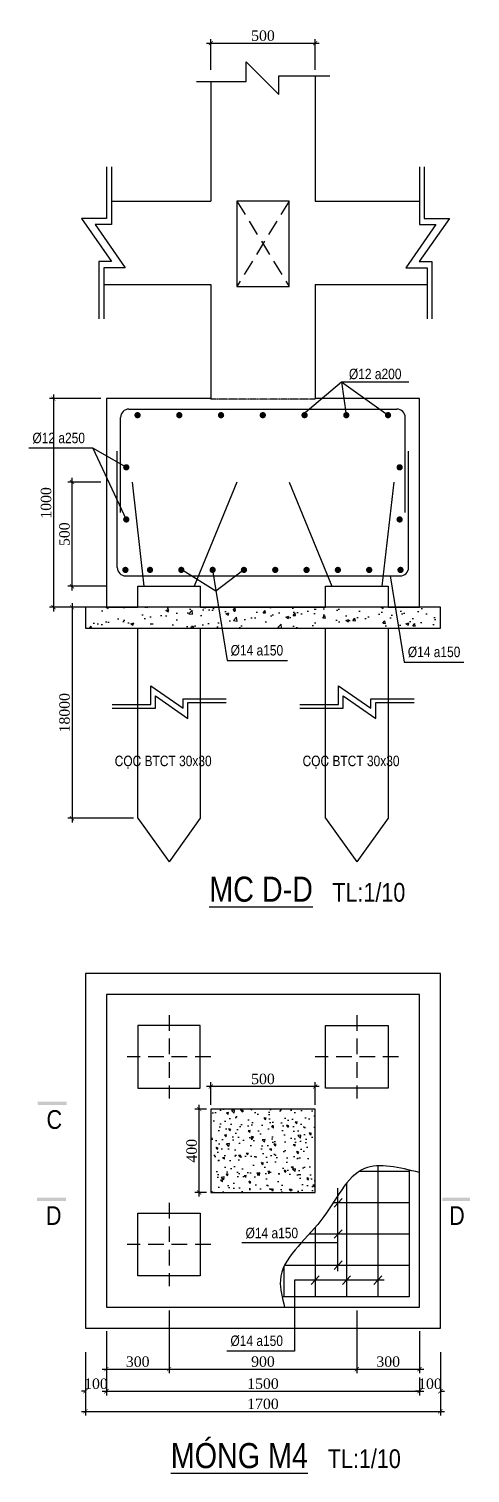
# Model space of a CAD drawing. Extents: x -28764 to 452005, y -12382 to 263221.
# Drawn here: x 152493 to 173627, y 191960 to 261215 of the extents above; entities that cross this region are included whole.
import ezdxf

# ---------------------------------------------------------------- set-up
doc = ezdxf.new("R2010")
doc.units = 0
doc.header["$MEASUREMENT"] = 0
doc.linetypes.add('CENTER2', pattern=[1.125, 0.75, -0.125, 0.125, -0.125])
doc.linetypes.add('HIDDEN', pattern=[0.375, 0.25, -0.125])
doc.layers.get('0').update_dxf_attribs({"linetype": 'CONTINUOUS'})
doc.layers.get('DEFPOINTS').update_dxf_attribs({"linetype": 'CONTINUOUS'})
for name, color, linetype in [('cot', 8, 'CONTINUOUS'), ('DUT', 7, 'CENTER2'), ('TEXT', 7, 'CONTINUOUS'), ('THEP', 6, 'CONTINUOUS'), ('TUONG', 7, 'CONTINUOUS')]:
    doc.layers.add(name, color=color, linetype=linetype)
doc.styles.add('DIM-NEW', font='')
doc.styles.add('T2', font='')
doc.styles.get('DIM-NEW').set_extended_font_data('VNI-Helve-Condense')
doc.styles.get('T2').set_extended_font_data('VNI-Times')
doc.dimstyles.new('TL10', dxfattribs={"dimtxt": 500, "dimasz": 200, "dimexe": 200, "dimexo": 200, "dimgap": 100, "dimtad": 1, "dimdec": 0, "dimlfac": 0.1, "dimzin": 0, "dimdsep": 46, "dimtxsty": 'T2', "dimblk": 'ARCHTICK', "dimcen": 250, "dimdle": 200, "dimclrd": 1, "dimclre": 1, "dimclrt": 2, "dimadec": 0, "dimazin": 0, "dimtfac": 1, "dimtdec": 0, "dimtix": 1, "dimtofl": 0, "dimtmove": 0, "dimatfit": 0, "dimldrblk": 'ARCHTICK', "dimfxl": 1, "dimtolj": 1, "dimtzin": 0, "dimlwd": -1, "dimlwe": -1, "dimarcsym": 0})

# ---------------------------------------------------------------- blocks, each defined once
blk = doc.blocks.new('_ARCHTICK')
at = {"color": 0, "linetype": 'ByBlock', "const_width": 0.15}
blk.add_lwpolyline([(-0.5, -0.5), (0.5, 0.5)], dxfattribs=at)
blk = doc.blocks.new('*D190')
at = {"layer": 'DEFPOINTS', "color": 0, "transparency": 16777216}
for p in [(156135, 243484), (153672, 233484), (156135, 233484)]:
    blk.add_point(p, dxfattribs=at)
at = {"layer": 'TUONG', "color": 1, "transparency": 16777216}
for p, q in [((155935, 243484), (153472, 243484)), ((153672, 243684), (153672, 233284)), ((155935, 233484), (153472, 233484))]:
    blk.add_line(p, q, dxfattribs=at)
at = {"layer": 'TUONG', "color": 1, "transparency": 16777216, "xscale": 200, "yscale": 200, "zscale": 200}
for p, rotation in [((153672, 243484), 90), ((153672, 233484), 270)]:
    blk.add_blockref('_ARCHTICK', p, dxfattribs=dict(at, rotation=rotation))
at = {"layer": 'TUONG', "color": 2, "transparency": 16777216, "insert": (153316, 238484), "char_height": 500, "attachment_point": 5, "rotation": 90, "style": 'T2'}
blk.add_mtext('\\A1;1000', dxfattribs=at)
blk = doc.blocks.new('*D189')
at = {"layer": 'DEFPOINTS', "color": 0, "transparency": 16777216}
for p in [(156137, 233484), (154558, 223359), (157705, 223359)]:
    blk.add_point(p, dxfattribs=at)
at = {"layer": 'TUONG', "color": 1, "transparency": 16777216}
for p, q in [((155937, 233484), (154358, 233484)), ((154558, 233684), (154558, 223159)), ((157505, 223359), (154358, 223359))]:
    blk.add_line(p, q, dxfattribs=at)
at = {"layer": 'TUONG', "color": 1, "transparency": 16777216, "xscale": 200, "yscale": 200, "zscale": 200}
for p, rotation in [((154558, 233484), 90), ((154558, 223359), 270)]:
    blk.add_blockref('_ARCHTICK', p, dxfattribs=dict(at, rotation=rotation))
at = {"layer": 'TUONG', "color": 2, "transparency": 16777216, "insert": (154202, 228422), "char_height": 500, "attachment_point": 5, "rotation": 90, "style": 'T2'}
blk.add_mtext('\\A1;18000', dxfattribs=at)
blk = doc.blocks.new('*D188')
at = {"layer": 'DEFPOINTS', "color": 0, "transparency": 16777216}
for p in [(154558, 239484), (156142, 239484), (156405, 234484)]:
    blk.add_point(p, dxfattribs=at)
at = {"layer": 'TUONG', "color": 1, "transparency": 16777216}
for p, q in [((154558, 234284), (154558, 239684)), ((155942, 239484), (154358, 239484)), ((156205, 234484), (154358, 234484))]:
    blk.add_line(p, q, dxfattribs=at)
at = {"layer": 'TUONG', "color": 1, "transparency": 16777216, "xscale": 200, "yscale": 200, "zscale": 200}
for p, rotation in [((154558, 239484), 90), ((154558, 234484), 270)]:
    blk.add_blockref('_ARCHTICK', p, dxfattribs=dict(at, rotation=rotation))
at = {"layer": 'TUONG', "color": 2, "transparency": 16777216, "insert": (154198, 236984), "char_height": 500, "attachment_point": 5, "rotation": 90, "style": 'T2'}
blk.add_mtext('\\A1;500', dxfattribs=at)
blk = doc.blocks.new('*D187')
at = {"layer": 'DEFPOINTS', "color": 0, "transparency": 16777216}
for p in [(166205, 260526), (161205, 259048), (166205, 259048)]:
    blk.add_point(p, dxfattribs=at)
at = {"layer": 'TUONG', "color": 1, "transparency": 16777216}
for p, q in [((161005, 260526), (166405, 260526)), ((161205, 259248), (161205, 260726)), ((166205, 259248), (166205, 260726))]:
    blk.add_line(p, q, dxfattribs=at)
at = {"layer": 'TUONG', "color": 1, "transparency": 16777216, "xscale": 200, "yscale": 200, "zscale": 200, "rotation": 180}
blk.add_blockref('_ARCHTICK', (161205, 260526), dxfattribs=at)
at = {"layer": 'TUONG', "color": 1, "transparency": 16777216, "xscale": 200, "yscale": 200, "zscale": 200}
blk.add_blockref('_ARCHTICK', (166205, 260526), dxfattribs=at)
at = {"layer": 'TUONG', "color": 2, "transparency": 16777216, "insert": (163705, 260886), "char_height": 500, "attachment_point": 5, "style": 'T2'}
blk.add_mtext('\\A1;500', dxfattribs=at)
blk = doc.blocks.new('*D186')
at = {"layer": 'DEFPOINTS', "color": 0, "transparency": 16777216}
for p in [(161205, 210501), (161205, 209418), (166205, 209418)]:
    blk.add_point(p, dxfattribs=at)
at = {"layer": 'TUONG', "color": 1, "transparency": 16777216}
for p, q in [((161205, 209618), (161205, 210701)), ((166205, 209618), (166205, 210701)), ((166405, 210501), (161005, 210501))]:
    blk.add_line(p, q, dxfattribs=at)
at = {"layer": 'TUONG', "color": 1, "transparency": 16777216, "xscale": 200, "yscale": 200, "zscale": 200, "rotation": 180}
blk.add_blockref('_ARCHTICK', (161205, 210501), dxfattribs=at)
at = {"layer": 'TUONG', "color": 1, "transparency": 16777216, "xscale": 200, "yscale": 200, "zscale": 200}
blk.add_blockref('_ARCHTICK', (166205, 210501), dxfattribs=at)
at = {"layer": 'TUONG', "color": 2, "transparency": 16777216, "insert": (163705, 210861), "char_height": 500, "attachment_point": 5, "style": 'T2'}
blk.add_mtext('\\A1;500', dxfattribs=at)
blk = doc.blocks.new('*D185')
at = {"layer": 'DEFPOINTS', "color": 0, "transparency": 16777216}
for p in [(160649, 209418), (161205, 209418), (161205, 205418)]:
    blk.add_point(p, dxfattribs=at)
at = {"layer": 'TUONG', "color": 1, "transparency": 16777216}
for p, q in [((161005, 209418), (160449, 209418)), ((160649, 205218), (160649, 209618)), ((161005, 205418), (160449, 205418))]:
    blk.add_line(p, q, dxfattribs=at)
at = {"layer": 'TUONG', "color": 1, "transparency": 16777216, "xscale": 200, "yscale": 200, "zscale": 200}
for p, rotation in [((160649, 209418), 90), ((160649, 205418), 270)]:
    blk.add_blockref('_ARCHTICK', p, dxfattribs=dict(at, rotation=rotation))
at = {"layer": 'TUONG', "color": 2, "transparency": 16777216, "insert": (160293, 207418), "char_height": 500, "attachment_point": 5, "rotation": 90, "style": 'T2'}
blk.add_mtext('\\A1;400', dxfattribs=at)
blk = doc.blocks.new('*D184')
at = {"layer": 'DEFPOINTS', "color": 0, "transparency": 16777216}
for p in [(155205, 195887), (172205, 195887), (172205, 194922)]:
    blk.add_point(p, dxfattribs=at)
at = {"layer": 'TUONG', "color": 1, "transparency": 16777216}
for p, q in [((155205, 195687), (155205, 194722)), ((172205, 195687), (172205, 194722)), ((155005, 194922), (172405, 194922))]:
    blk.add_line(p, q, dxfattribs=at)
at = {"layer": 'TUONG', "color": 1, "transparency": 16777216, "xscale": 200, "yscale": 200, "zscale": 200, "rotation": 180}
blk.add_blockref('_ARCHTICK', (155205, 194922), dxfattribs=at)
at = {"layer": 'TUONG', "color": 1, "transparency": 16777216, "xscale": 200, "yscale": 200, "zscale": 200}
blk.add_blockref('_ARCHTICK', (172205, 194922), dxfattribs=at)
at = {"layer": 'TUONG', "color": 2, "transparency": 16777216, "insert": (163705, 195278), "char_height": 500, "attachment_point": 5, "style": 'T2'}
blk.add_mtext('\\A1;1700', dxfattribs=at)
blk = doc.blocks.new('*D183')
at = {"layer": 'DEFPOINTS', "color": 0, "transparency": 16777216}
for p in [(172205, 197962), (171205, 196747), (172205, 195887)]:
    blk.add_point(p, dxfattribs=at)
at = {"layer": 'TUONG', "color": 1, "transparency": 16777216}
for p, q in [((172205, 197762), (172205, 195687)), ((171205, 196547), (171205, 195687)), ((171205, 195887), (171005, 195887)), ((172205, 195887), (172405, 195887))]:
    blk.add_line(p, q, dxfattribs=at)
at = {"layer": 'TUONG', "color": 1, "transparency": 16777216, "xscale": 200, "yscale": 200, "zscale": 200}
blk.add_blockref('_ARCHTICK', (171205, 195887), dxfattribs=at)
at = {"layer": 'TUONG', "color": 1, "transparency": 16777216, "xscale": 200, "yscale": 200, "zscale": 200, "rotation": 180}
blk.add_blockref('_ARCHTICK', (172205, 195887), dxfattribs=at)
at = {"layer": 'TUONG', "color": 2, "transparency": 16777216, "insert": (171705, 196243), "char_height": 500, "attachment_point": 5, "style": 'T2'}
blk.add_mtext('\\A1;100', dxfattribs=at)
blk = doc.blocks.new('*D182')
at = {"layer": 'DEFPOINTS', "color": 0, "transparency": 16777216}
for p in [(156205, 198762), (171205, 196747), (171205, 195887)]:
    blk.add_point(p, dxfattribs=at)
at = {"layer": 'TUONG', "color": 1, "transparency": 16777216}
for p, q in [((156205, 198562), (156205, 195687)), ((171205, 196547), (171205, 195687)), ((156005, 195887), (171405, 195887))]:
    blk.add_line(p, q, dxfattribs=at)
at = {"layer": 'TUONG', "color": 1, "transparency": 16777216, "xscale": 200, "yscale": 200, "zscale": 200, "rotation": 180}
blk.add_blockref('_ARCHTICK', (156205, 195887), dxfattribs=at)
at = {"layer": 'TUONG', "color": 1, "transparency": 16777216, "xscale": 200, "yscale": 200, "zscale": 200}
blk.add_blockref('_ARCHTICK', (171205, 195887), dxfattribs=at)
at = {"layer": 'TUONG', "color": 2, "transparency": 16777216, "insert": (163705, 196247), "char_height": 500, "attachment_point": 5, "style": 'T2'}
blk.add_mtext('\\A1;1500', dxfattribs=at)
blk = doc.blocks.new('*D181')
at = {"layer": 'DEFPOINTS', "color": 0, "transparency": 16777216}
for p in [(156205, 198762), (155205, 197962), (156205, 195887)]:
    blk.add_point(p, dxfattribs=at)
at = {"layer": 'TUONG', "color": 1, "transparency": 16777216}
for p, q in [((156205, 198562), (156205, 195687)), ((155205, 197762), (155205, 195687)), ((155205, 195887), (155005, 195887)), ((156205, 195887), (156405, 195887))]:
    blk.add_line(p, q, dxfattribs=at)
at = {"layer": 'TUONG', "color": 1, "transparency": 16777216, "xscale": 200, "yscale": 200, "zscale": 200}
blk.add_blockref('_ARCHTICK', (155205, 195887), dxfattribs=at)
at = {"layer": 'TUONG', "color": 1, "transparency": 16777216, "xscale": 200, "yscale": 200, "zscale": 200, "rotation": 180}
blk.add_blockref('_ARCHTICK', (156205, 195887), dxfattribs=at)
at = {"layer": 'TUONG', "color": 2, "transparency": 16777216, "insert": (155705, 196243), "char_height": 500, "attachment_point": 5, "style": 'T2'}
blk.add_mtext('\\A1;100', dxfattribs=at)
blk = doc.blocks.new('*D180')
at = {"layer": 'DEFPOINTS', "color": 0, "transparency": 16777216}
for p in [(168205, 199962), (171205, 198962), (171205, 196947)]:
    blk.add_point(p, dxfattribs=at)
at = {"layer": 'TUONG', "color": 1, "transparency": 16777216}
for p, q in [((168205, 199762), (168205, 196747)), ((171205, 198762), (171205, 196747)), ((168005, 196947), (171405, 196947))]:
    blk.add_line(p, q, dxfattribs=at)
at = {"layer": 'TUONG', "color": 1, "transparency": 16777216, "xscale": 200, "yscale": 200, "zscale": 200, "rotation": 180}
blk.add_blockref('_ARCHTICK', (168205, 196947), dxfattribs=at)
at = {"layer": 'TUONG', "color": 1, "transparency": 16777216, "xscale": 200, "yscale": 200, "zscale": 200}
blk.add_blockref('_ARCHTICK', (171205, 196947), dxfattribs=at)
at = {"layer": 'TUONG', "color": 2, "transparency": 16777216, "insert": (169705, 197303), "char_height": 500, "attachment_point": 5, "style": 'T2'}
blk.add_mtext('\\A1;300', dxfattribs=at)
blk = doc.blocks.new('*D179')
at = {"layer": 'DEFPOINTS', "color": 0, "transparency": 16777216}
for p in [(159205, 199962), (168205, 199962), (168205, 196947)]:
    blk.add_point(p, dxfattribs=at)
at = {"layer": 'TUONG', "color": 1, "transparency": 16777216}
for p, q in [((159205, 199762), (159205, 196747)), ((168205, 199762), (168205, 196747)), ((159005, 196947), (168405, 196947))]:
    blk.add_line(p, q, dxfattribs=at)
at = {"layer": 'TUONG', "color": 1, "transparency": 16777216, "xscale": 200, "yscale": 200, "zscale": 200, "rotation": 180}
blk.add_blockref('_ARCHTICK', (159205, 196947), dxfattribs=at)
at = {"layer": 'TUONG', "color": 1, "transparency": 16777216, "xscale": 200, "yscale": 200, "zscale": 200}
blk.add_blockref('_ARCHTICK', (168205, 196947), dxfattribs=at)
at = {"layer": 'TUONG', "color": 2, "transparency": 16777216, "insert": (163705, 197306), "char_height": 500, "attachment_point": 5, "style": 'T2'}
blk.add_mtext('\\A1;900', dxfattribs=at)
blk = doc.blocks.new('*D178')
at = {"layer": 'DEFPOINTS', "color": 0, "transparency": 16777216}
for p in [(159205, 199962), (156205, 198962), (159205, 196947)]:
    blk.add_point(p, dxfattribs=at)
at = {"layer": 'TUONG', "color": 1, "transparency": 16777216}
for p, q in [((159205, 199762), (159205, 196747)), ((156205, 198762), (156205, 196747)), ((156005, 196947), (159405, 196947))]:
    blk.add_line(p, q, dxfattribs=at)
at = {"layer": 'TUONG', "color": 1, "transparency": 16777216, "xscale": 200, "yscale": 200, "zscale": 200, "rotation": 180}
blk.add_blockref('_ARCHTICK', (156205, 196947), dxfattribs=at)
at = {"layer": 'TUONG', "color": 1, "transparency": 16777216, "xscale": 200, "yscale": 200, "zscale": 200}
blk.add_blockref('_ARCHTICK', (159205, 196947), dxfattribs=at)
at = {"layer": 'TUONG', "color": 2, "transparency": 16777216, "insert": (157705, 197303), "char_height": 500, "attachment_point": 5, "style": 'T2'}
blk.add_mtext('\\A1;300', dxfattribs=at)

msp = doc.modelspace()

# ---------------------------------------------------------------- hatches: boundary and pattern name
at = {"layer": 'TUONG'}
h = msp.add_hatch(dxfattribs=at)
h.set_pattern_fill('AR-CONC', color=9, scale=200, style=0)
h.set_pattern_definition([(50, (-908931, 432147.4), (1434.5204, -125.5043), [150, -1650]), (355, (-908931, 432147.4), (-277.5027, 1504.3843), [120, -1320]), (100.4514, (-908811.4, 432137), (1157.0188, 1378.879), [127.4804, -1402.2842]), (46.1842, (-908931, 432547.4), (2134.482, -331.038), [225, -2475]), (96.6356, (-908753, 432519.8), (1869.3254, 1948.2357), [191.2206, -2103.426]), (351.1842, (-908931, 432547.4), (1869.324, 1948.237), [180, -1980]), (21, (-908731, 432447.4), (1193.8141, -805.2378), [150, -1650]), (326, (-908731, 432447.4), (486.6307, 1450.3), [120, -1320]), (71.4514, (-908631.5, 432380.3), (1680.4453, 645.061), [127.4804, -1402.2842]), (37.5, (-908930.95, 432147.4), (24.3197, 665.7877), [0, -1304, 0, -1340, 0, -1325]), (7.5, (-908930.95, 432147.4), (526.13907, 788.82342), [0, -764, 0, -1274, 0, -505]), (327.5, (-909376.95, 432147.4), (1067.64487, -45.10974), [0, -500, 0, -1560, 0, -2070]), (317.5, (-909577, 432147.4), (1166.3723, 200.21), [0, -650, 0, -1036, 0, -1470])])
h.paths.add_polyline_path([(155204.7, 233484.5), (155204.7, 232484.5), (172204.7, 232484.5), (172204.7, 233484.5)])
h = msp.add_hatch(dxfattribs=at)
h.set_pattern_fill('AR-CONC', color=9, scale=150, angle=90, style=0)
h.set_pattern_definition([(140, (-1833.9, -699644), (94.1282, 1075.8903), [112.5, -1237.5]), (85, (-1833.9, -699644), (-1128.2882, -208.127), [90, -990]), (190.4514, (-1826, -699554.3), (-1034.1593, 867.7641), [95.6103, -1051.7132]), (136.1842, (-2133.9, -699644), (248.2785, 1600.8616), [168.75, -1856.25]), (186.6356, (-2113.2, -699510.6), (-1461.1768, 1401.994), [143.4154, -1577.5695]), (81.1842, (-2133.9, -699644), (-1461.178, 1401.993), [135, -1485]), (111, (-2058.9, -699494), (603.9283, 895.3606), [112.5, -1237.5]), (56, (-2058.9, -699494), (-1087.7251, 364.973), [90, -990]), (161.4514, (-2008.6, -699419.4), (-483.7957, 1260.334), [95.6103, -1051.7132]), (127.5, (-1833.9, -699643.98), (-499.34078, 18.23978), [0, -978, 0, -1005, 0, -993.75]), (97.5, (-1833.9, -699644), (-591.61757, 394.6043), [0, -573, 0, -955.5, 0, -378.75]), (57.5, (-1833.9, -699978.48), (33.8323, 800.73365), [0, -375, 0, -1170, 0, -1552.5]), (47.5, (-1833.9, -700128.5), (-150.1575, 874.77925), [0, -487.5, 0, -777, 0, -1102.5])])
h.paths.add_polyline_path([(161204.7, 209418.5), (161204.7, 205418.5), (166204.7, 205418.5), (166204.7, 209418.5)])

# ---------------------------------------------------------------- linework, layer by layer
at = {"layer": 'cot', "lineweight": -2, "ltscale": 10}
for p, q in [((165637, 242735.1), (167467.9, 244286.5)), ((167467.9, 244286.5), (170698.2, 244286.5)), ((167467.9, 244286.5), (169697.3, 242690.5)), ((167467.9, 244286.5), (167697.3, 242690.5)), ((155557, 241102), (152493.2, 241102)), ((155557, 241102), (157153, 237690.5)), ((157153, 240190.5), (155557, 241102)), ((159868.4, 235261.8), (161454.4, 234264.2)), ((161294, 235271.1), (161986.8, 230922.2)), ((161454.4, 234264.2), (162726.1, 235239.1)), ((169805.6, 234984.5), (170475.1, 230843.8)), ((161986.8, 230922.2), (164880.1, 230922.2)), ((170475.1, 230843.8), (173327.7, 230843.8)), ((167493.3, 205130.4), (167108.5, 204719.1)), ((167295, 201647.4), (167295, 205616.8)), ((167493.3, 203630.4), (167108.5, 203219.1)), ((162693.6, 203013.6), (167308.9, 203013.6)), ((167493.3, 202136.7), (167108.5, 201725.4)), ((165220.7, 201216.1), (165220.7, 197813)), ((169508.8, 201216.1), (165220.7, 201216.1)), ((166397.1, 201421.8), (166012.3, 201010.5)), ((167897.1, 201421.8), (167512.3, 201010.5)), ((169397.1, 201421.8), (169012.3, 201010.5)), ((165220.7, 197813), (161978.5, 197813))]:
    msp.add_line(p, q, dxfattribs=at)
at = {"layer": 'DUT', "linetype": 'HIDDEN', "ltscale": 3000}
for p, q in [((164954.7, 252955.6), (162454.7, 248860.8)), ((162454.7, 252955.6), (164954.7, 248860.8)), ((159204.7, 213918.5), (159204.7, 209918.5)), ((168204.7, 213918.5), (168204.7, 209918.5)), ((161204.7, 211918.5), (157204.7, 211918.5)), ((170204.7, 211918.5), (166204.7, 211918.5)), ((159204.7, 204918.5), (159204.7, 200918.5)), ((161204.7, 202918.5), (157204.7, 202918.5))]:
    msp.add_line(p, q, dxfattribs=at)
at = {"layer": 'DUT', "linetype": 'HIDDEN', "ltscale": 10}
msp.add_line((166204.7, 243455.6), (161204.7, 243455.6), dxfattribs=at)
at = {"layer": 'TEXT', "ltscale": 10}
for points in [[(154300.6, 209611.8), (154300.6, 209769.3), (152914.4, 209611.8), (152914.4, 209769.3)], [(154270.7, 205006.7), (154270.7, 205164.2), (152884.5, 205006.7), (152884.5, 205164.2)], [(173627.1, 205006.7), (173627.1, 205164.2), (172290.7, 205006.7), (172290.7, 205164.2)]]:
    msp.add_trace(points, dxfattribs=at)
at = {"layer": 'THEP', "ltscale": 10}
for p, q in [((156885.5, 238025.4), (156885.5, 242585.4)), ((157285.5, 242985.4), (170123.9, 242985.4)), ((170523.9, 238025.4), (170523.9, 242585.4)), ((156727.8, 235384.5), (156727.8, 240959.6)), ((170681.6, 235384.5), (170681.6, 240959.6)), ((157442.4, 239484.5), (158004.7, 234484.5)), ((162454.7, 239484.5), (160404.7, 234484.5)), ((164954.7, 239484.5), (167004.7, 234484.5)), ((169967, 239484.5), (169404.7, 234484.5)), ((157127.8, 234984.5), (170281.6, 234984.5)), ((170704.7, 206418.5), (168297, 206418.5)), ((169204.7, 206696), (169204.7, 200418.5)), ((170704.7, 206494.5), (170704.7, 200418.5)), ((167704.7, 205850.8), (167704.7, 200418.5)), ((170704.7, 204918.5), (167061, 204918.5)), ((166204.7, 203740.7), (166204.7, 200418.5)), ((170704.7, 203418.5), (165918.3, 203418.5)), ((164704.7, 201847.3), (164704.7, 200418.5)), ((170704.7, 201918.5), (164738.3, 201918.5)), ((170704.7, 200418.5), (164620.1, 200418.5))]:
    msp.add_line(p, q, dxfattribs=at)
at = {"layer": 'THEP', "const_width": 150}
for points in [[(157697.3, 242615.5, 1), (157697.3, 242765.5, 1)], [(159697.3, 242615.5, 1), (159697.3, 242765.5, 1)], [(161697.3, 242615.5, 1), (161697.3, 242765.5, 1)], [(163697.3, 242615.5, 1), (163697.3, 242765.5, 1)], [(165697.3, 242615.5, 1), (165697.3, 242765.5, 1)], [(167697.3, 242615.5, 1), (167697.3, 242765.5, 1)], [(169697.3, 242615.5, 1), (169697.3, 242765.5, 1)], [(157157.4, 240115.5, -1), (157157.4, 240265.5, -1)], [(170251.9, 240115.5, 1), (170251.9, 240265.5, 1)], [(157157.4, 237615.5, -1), (157157.4, 237765.5, -1)], [(170251.9, 237615.5, 1), (170251.9, 237765.5, 1)], [(157115.4, 235196.1, 1), (157115.4, 235346.1, 1)], [(158294, 235196.1, -1), (158294, 235346.1, -1)], [(159794, 235196.1, -1), (159794, 235346.1, -1)], [(161294, 235196.1, -1), (161294, 235346.1, -1)], [(162794, 235196.1, -1), (162794, 235346.1, -1)], [(164294, 235196.1, -1), (164294, 235346.1, -1)], [(165794, 235196.1, -1), (165794, 235346.1, -1)], [(167294, 235196.1, -1), (167294, 235346.1, -1)], [(168794, 235196.1, -1), (168794, 235346.1, -1)], [(170294, 235196.1, -1), (170294, 235346.1, -1)]]:
    msp.add_lwpolyline(points, format="xyb", close=True, dxfattribs=at)
at = {"layer": 'THEP', "ltscale": 10}
for centre, start, end in [((157285.5, 242585.4), 90, 180), ((170123.9, 242585.4), 0, 90), ((157127.8, 235384.5), 180, 270), ((170281.6, 235384.5), 270, 360)]:
    msp.add_arc(centre, 400, start, end, dxfattribs=at)
at = {"layer": 'TUONG'}
for p, q in [((161204.7, 258691.1), (161204.7, 252955.6)), ((166204.7, 258967.4), (166204.7, 252955.6)), ((156444.2, 252955.6), (161204.7, 252955.6)), ((166204.7, 252955.6), (171202.8, 252955.6)), ((169827, 252955.6), (171202.8, 252955.6)), ((169827, 252955.6), (171202.8, 252955.6)), ((156075.8, 248955.6), (161204.7, 248955.6)), ((161204.7, 248955.6), (161204.7, 243455.6)), ((166204.7, 248955.6), (171571.1, 248955.6)), ((166204.7, 248955.6), (166204.7, 243455.6)), ((171204.7, 233484.5), (171204.7, 243484.5)), ((157704.7, 223359), (159204.7, 221265.8)), ((160704.7, 223359), (159204.7, 221265.8)), ((166704.7, 223359), (168204.7, 221265.8)), ((169704.7, 223359), (168204.7, 221265.8))]:
    msp.add_line(p, q, dxfattribs=at)
for points in [[(160516, 258691.1), (162907.2, 258691.1), (162907.2, 259631), (164457.6, 258063.1), (164457.6, 258967.4), (166905.3, 258967.4)], [(156214.8, 254600.3), (156214.8, 252129.5), (155010.1, 252129.5), (156451.5, 250062.5), (155846.5, 250062.5), (155846.5, 247311.8)], [(156444.2, 254600.3), (156444.2, 251829.5), (155661, 251829.5), (157102.5, 249762.5), (156075.8, 249762.5), (156075.8, 247311.8)], [(171202.8, 254600.3), (171202.8, 251829.5), (171985.9, 251829.5), (170544.5, 249762.5), (171571.1, 249762.5), (171571.1, 247311.8)], [(171432.2, 254600.3), (171432.2, 252129.5), (172636.9, 252129.5), (171195.4, 250062.5), (171800.5, 250062.5), (171800.5, 247311.8)], [(161204.7, 243484.5), (156204.7, 243484.5), (156204.7, 233484.5), (157704.7, 233484.5)], [(169704.7, 233484.5), (171204.7, 233484.5), (171204.7, 243484.5), (166204.7, 243484.5)], [(157704.7, 233484.5), (157704.7, 234484.5), (160704.7, 234484.5), (160704.7, 233484.5)], [(166704.7, 233484.5), (166704.7, 234484.5), (169704.7, 234484.5), (169704.7, 233484.5)], [(160704.7, 233484.5), (166704.7, 233484.5)], [(157704.7, 223359), (157704.7, 232484.5)], [(160704.7, 232484.5), (160704.7, 223359)], [(166704.7, 223359), (166704.7, 232484.5)], [(169704.7, 232484.5), (169704.7, 223359)], [(156476, 228816.4), (158329.1, 228816.4), (158329.1, 229719.9), (159879.4, 228638.8), (159879.4, 229092.6), (161942.4, 229092.6)], [(156476, 228644.4), (158554.1, 228644.4), (158554.1, 229231.7), (160104.4, 228150.6), (160104.4, 228920.6), (161942.4, 228920.6)], [(165476, 228816.4), (167329.1, 228816.4), (167329.1, 229719.9), (168879.4, 228638.8), (168879.4, 229092.6), (170942.4, 229092.6)], [(165476, 228644.4), (167554.1, 228644.4), (167554.1, 229231.7), (169104.4, 228150.6), (169104.4, 228920.6), (170942.4, 228920.6)]]:
    msp.add_lwpolyline(points, dxfattribs=at)
for points in [[(162454.7, 248860.8), (164954.7, 248860.8), (164954.7, 252955.6), (162454.7, 252955.6)], [(155204.7, 198918.5), (172204.7, 198918.5), (172204.7, 215918.5), (155204.7, 215918.5)], [(156204.7, 199918.5), (171204.7, 199918.5), (171204.7, 214918.5), (156204.7, 214918.5)], [(157704.7, 210418.5), (160704.7, 210418.5), (160704.7, 213418.5), (157704.7, 213418.5)], [(169704.7, 210418.5), (166704.7, 210418.5), (166704.7, 213418.5), (169704.7, 213418.5)], [(166204.7, 205418.5), (166204.7, 209418.5), (161204.7, 209418.5), (161204.7, 205418.5)], [(157704.7, 204418.5), (160704.7, 204418.5), (160704.7, 201418.5), (157704.7, 201418.5)]]:
    msp.add_lwpolyline(points, close=True, dxfattribs=at)
at = {"layer": 'TUONG', "color": 9}
for points in [[(155204.7, 232484.5), (172204.7, 232484.5), (172204.7, 233484.5), (155204.7, 233484.5)], [(166204.7, 205418.5), (166204.7, 209418.5), (161204.7, 209418.5), (161204.7, 205418.5)]]:
    msp.add_lwpolyline(points, close=True, dxfattribs=at)
at = {"layer": 'TUONG'}
msp.add_spline([(171204.7, 206370.5), (168571.7, 206565.7), (166480.7, 204077.8), (164538, 201207.1), (164744.6, 199918.5)], degree=3, dxfattribs=at)

# ---------------------------------------------------------------- texts
at = {"layer": 'TEXT', "style": 'DIM-NEW'}
for s, p in [('%%25412 a200', (167823.6, 244418.3)), ('%%25412 a250', (152662.5, 241348.3)), ('%%25414 a150', (162156.2, 231168.5)), ('%%25414 a150', (170644.5, 231090.1)), ('COÏC BTCT 30x30', (156604.8, 225861.2)), ('COÏC BTCT 30x30', (165604.8, 225861.2)), ('%%25414 a150', (162871.4, 203224.6)), ('%%25414 a150', (162147.8, 198059.3))]:
    e = msp.add_text(s, height=500, dxfattribs=at)
    e.set_placement(p)
    e.dxf.unprotected_set("ltscale", 0)
for s, height, p in [('%%UMC D-D', 1200, (161134.8, 219362.1)), ('TL:1/10', 900, (167027.9, 219362.1)), ('%%UMOÙNG M4', 1200, (159290.3, 192200.4)), ('TL:1/10', 900, (166811.4, 192200.4))]:
    msp.add_text(s, height=height, dxfattribs=at).set_placement(p)
at = {"layer": 'TEXT', "ltscale": 10, "style": 'DIM-NEW'}
for s, p in [('C', (153338.1, 208466)), ('D', (153308.2, 203860.8)), ('D', (172626.1, 203860.8))]:
    msp.add_text(s, height=900, dxfattribs=at).set_placement(p)

# ---------------------------------------------------------------- dimensions: what is measured, and where the dimension line sits
at = {"layer": 'TUONG'}
for base, p1, p2, picture, middle in [((166204.7, 260526.4), (161204.7, 259047.9), (166204.7, 259047.9), '*D187', (163704.7, 260886.4)), ((159204.7, 196947.4), (156204.7, 198961.8), (159204.7, 199961.8), '*D178', (157704.7, 197303.3)), ((156204.7, 195886.6), (155204.7, 197961.8), (156204.7, 198761.8), '*D181', (155704.7, 196242.5)), ((172204.7, 194921.6), (155204.7, 195886.6), (172204.7, 195886.6), '*D184', (163704.7, 195277.6))]:
    dim = msp.add_linear_dim(base=base, p1=p1, p2=p2, dimstyle='TL10', dxfattribs=at)
    dim.commit()
    dim.dimension.update_dxf_attribs({"geometry": picture, "text_midpoint": middle})
for base, p1, p2, angle, picture, middle in [((153672, 233484.5), (156134.6, 243484.5), (156134.6, 233484.5), 90, '*D190', (153316.1, 238484.5)), ((154558.3, 239484.5), (156404.7, 234484.5), (156142.4, 239484.5), 90, '*D188', (154198.3, 236984.5)), ((161204.7, 210500.7), (166204.7, 209418.5), (161204.7, 209418.5), 180, '*D186', (163704.7, 210860.7)), ((160648.6, 209418.5), (161204.7, 205418.5), (161204.7, 209418.5), 90, '*D185', (160292.6, 207418.5))]:
    dim = msp.add_linear_dim(base=base, p1=p1, p2=p2, angle=angle, dimstyle='TL10', dxfattribs=at)
    dim.commit()
    dim.dimension.update_dxf_attribs({"geometry": picture, "text_midpoint": middle})
dim = msp.add_linear_dim(base=(154558.3, 223359), p1=(156137.4, 233484.5), p2=(157704.7, 223359), angle=90, text='18000', dimstyle='TL10', override={"dimtmove": 1}, dxfattribs=at)
dim.commit()
dim.dimension.update_dxf_attribs({"geometry": '*D189', "text_midpoint": (154202.4, 228421.7)})
for base, p1, p2, picture, middle in [((168204.7, 196947.4), (159204.7, 199961.8), (168204.7, 199961.8), '*D179', (163704.7, 197306.3)), ((171204.7, 196947.4), (168204.7, 199961.8), (171204.7, 198961.8), '*D180', (169704.7, 197303.3)), ((171204.7, 195886.6), (156204.7, 198761.8), (171204.7, 196747.4), '*D182', (163704.7, 196246.6)), ((172204.7, 195886.6), (171204.7, 196747.4), (172204.7, 197961.8), '*D183', (171704.7, 196242.5))]:
    dim = msp.add_linear_dim(base=base, p1=p1, p2=p2, dimstyle='TL10', override={"dimtmove": 1}, dxfattribs=at)
    dim.commit()
    dim.dimension.update_dxf_attribs({"geometry": picture, "text_midpoint": middle})

doc.saveas('drawing.dxf')
